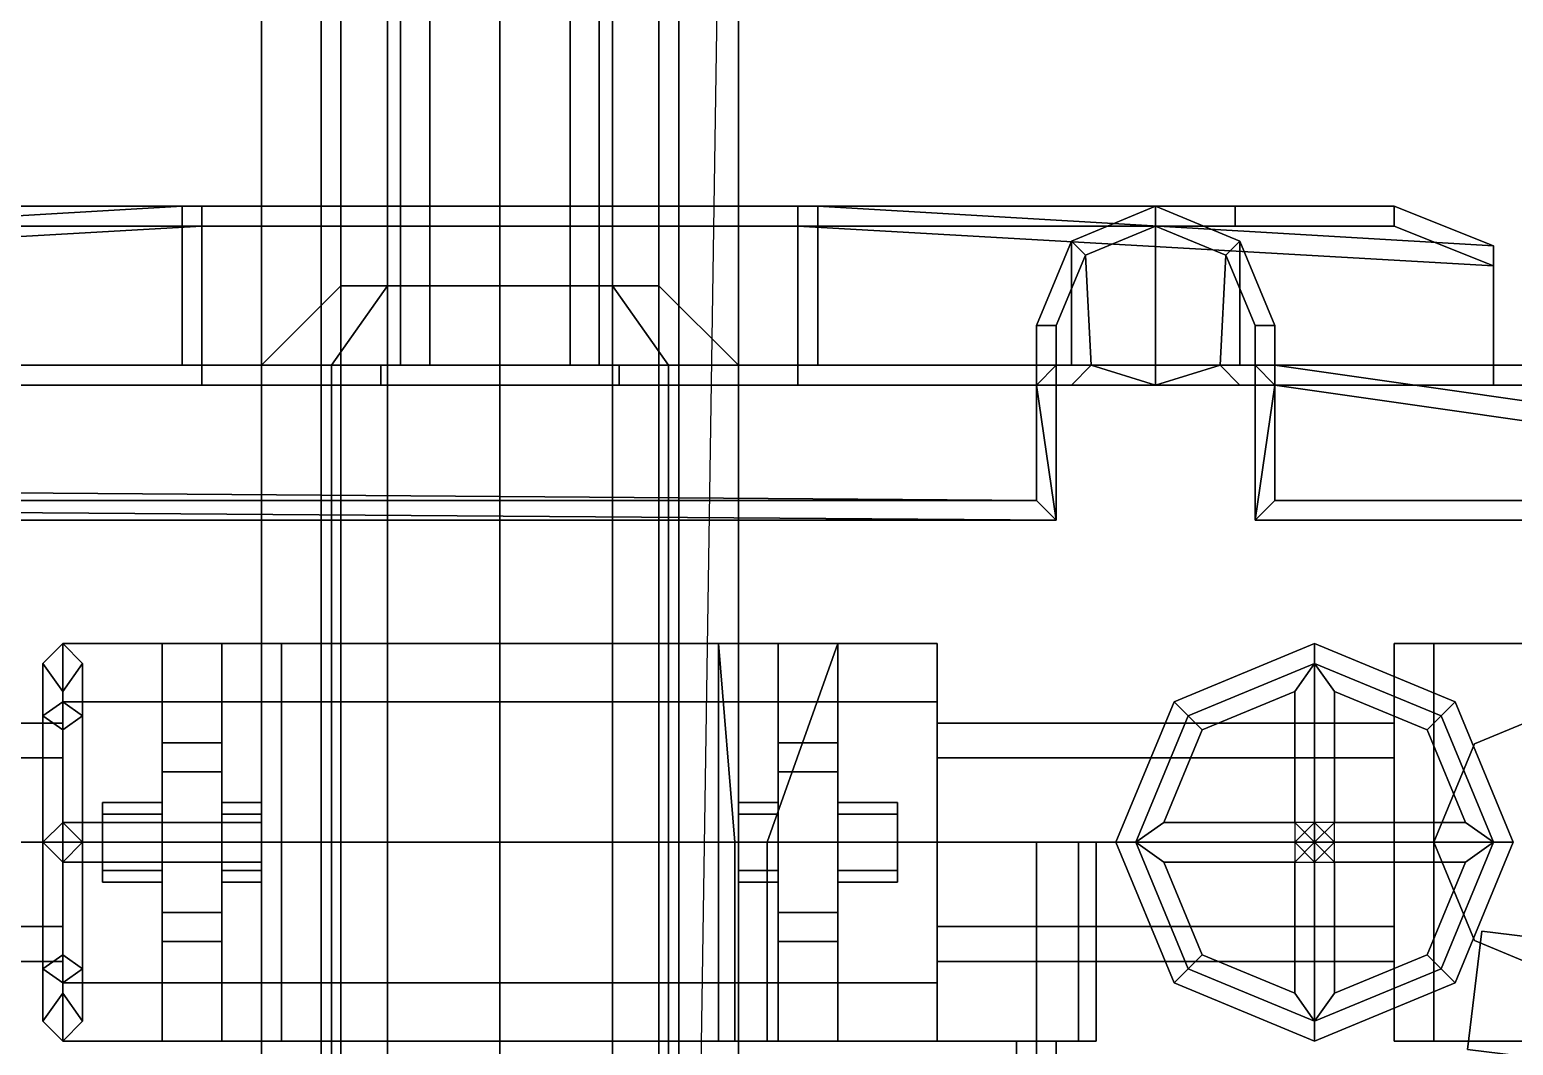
# Model space of a CAD drawing. Header units: millimetres. Extents: x -0.8 to 1, y -3.1 to 12.1.
# Drawn here: x -0.237 to 0.51, y -0.102 to 0.409 of the extents above; entities that cross this region are included whole.
import ezdxf

# ---------------------------------------------------------------- set-up
doc = ezdxf.new("R2010")
doc.units = ezdxf.units.MM
for name, color, linetype in [('gun', 1, 'Continuous'), ('sleeve', 5, 'Continuous'), ('trail1', 6, 'Continuous'), ('turret', 2, 'Continuous')]:
    doc.layers.add(name, color=color, linetype=linetype)

msp = doc.modelspace()

# ---------------------------------------------------------------- linework, layer by layer
for points in [[(-0.5, 0.3, 0.96), (-0.16, 0.32, 0.9), (-0.16, 0.32, 0.9), (-0.45, 0.32, 0.9)], [(-0.5, 0.24, 1.13), (-0.16, 0.24, 1.13), (-0.16, 0.32, 0.9), (-0.5, 0.3, 0.96)], [(-0.37, 0.32, 0.12), (-0.45, 0.32, 0.51), (0.45, 0.32, 0.51), (0.37, 0.32, 0.12)], [(-0.45, 0.32, 0.51), (-0.45, 0.32, 0.9), (0.45, 0.32, 0.9), (0.45, 0.32, 0.51)], [(-0.37, 0.31, 0.12), (-0.37, 0.32, 0.12), (0.37, 0.32, 0.12), (0.37, 0.31, 0.12)], [(-0.16, 0.31, 1.13), (-0.15, 0.31, 1.13), (-0.15, 0.32, 0.9), (-0.16, 0.32, 0.9)], [(-0.16, 0.24, 1.38), (-0.16, 0.31, 1.13), (-0.16, 0.32, 0.9), (-0.16, 0.24, 1.13)], [(-0.15, 0.31, 0.9), (-0.15, 0.32, 0.9), (-0.15, 0.24, 1.13), (-0.15, 0.23, 1.13)], [(0.15, 0.31, 0.9), (0.15, 0.32, 0.9), (-0.15, 0.32, 0.9), (-0.15, 0.31, 0.9)], [(-0.15, 0.24, 1.38), (-0.15, 0.24, 1.13), (-0.15, 0.32, 0.9), (-0.15, 0.31, 1.13)], [(0.15, 0.23, 1.13), (0.15, 0.24, 1.13), (0.15, 0.32, 0.9), (0.15, 0.31, 0.9)], [(0.15, 0.24, 1.38), (0.15, 0.31, 1.13), (0.15, 0.32, 0.9), (0.15, 0.24, 1.13)], [(0.15, 0.31, 1.13), (0.16, 0.31, 1.13), (0.16, 0.32, 0.9), (0.15, 0.32, 0.9)], [(0.5, 0.3, 0.96), (0.16, 0.32, 0.9), (0.16, 0.24, 1.13), (0.5, 0.24, 1.13)], [(0.45, 0.32, 0.9), (0.16, 0.32, 0.9), (0.16, 0.32, 0.9), (0.5, 0.3, 0.96)], [(0.16, 0.24, 1.38), (0.16, 0.24, 1.13), (0.16, 0.32, 0.9), (0.16, 0.31, 1.13)], [(0.33, 0.24, 1.31), (0.28757, 0.24, 1.39567), (0.28757, 0.30243, 1.7), (0.33, 0.32, 1.7)], [(0.33, 0.31, 1.7), (0.33, 0.32, 1.7), (0.28757, 0.30243, 1.7), (0.29464, 0.29536, 1.7)], [(0.37243, 0.24, 1.39567), (0.33, 0.24, 1.31), (0.33, 0.32, 1.7), (0.37243, 0.30243, 1.7)], [(0.36536, 0.29536, 1.7), (0.37243, 0.30243, 1.7), (0.33, 0.32, 1.7), (0.33, 0.31, 1.7)], [(0.37, 0.31, 0.12), (0.37, 0.32, 0.12), (0.45, 0.32, 0.51), (0.45, 0.31, 0.51)], [(0.45, 0.31, 0.51), (0.45, 0.32, 0.51), (0.45, 0.32, 0.9), (0.45, 0.31, 0.9)], [(0.45, 0.31, 0.9), (0.45, 0.32, 0.9), (0.5, 0.3, 0.96), (0.5, 0.29, 0.96)], [(-0.15, 0.31, 0.9), (-0.5, 0.29, 0.96), (-0.45, 0.31, 0.9), (-0.15, 0.31, 0.9)], [(-0.15, 0.23, 1.13), (-0.5, 0.23, 1.13), (-0.5, 0.29, 0.96), (-0.15, 0.31, 0.9)], [(-0.45, 0.31, 0.51), (-0.37, 0.31, 0.12), (0.37, 0.31, 0.12), (0.45, 0.31, 0.51)], [(-0.45, 0.31, 0.9), (-0.45, 0.31, 0.51), (0.45, 0.31, 0.51), (0.45, 0.31, 0.9)], [(-0.16, 0.24, 1.38), (-0.15, 0.24, 1.38), (-0.15, 0.31, 1.13), (-0.16, 0.31, 1.13)], [(0.15, 0.31, 0.9), (0.45, 0.31, 0.9), (0.5, 0.29, 0.96), (0.15, 0.31, 0.9)], [(0.15, 0.31, 0.9), (0.5, 0.29, 0.96), (0.5, 0.23, 1.13), (0.15, 0.23, 1.13)], [(0.15, 0.24, 1.38), (0.16, 0.24, 1.38), (0.16, 0.31, 1.13), (0.15, 0.31, 1.13)], [(0.33, 0.23, 1.31), (0.33, 0.31, 1.7), (0.29464, 0.29536, 1.7), (0.29757, 0.24, 1.39567)], [(0.36243, 0.24, 1.39567), (0.36536, 0.29536, 1.7), (0.33, 0.31, 1.7), (0.33, 0.23, 1.31)], [(0.28757, 0.24, 1.39567), (0.27, 0.24, 1.53), (0.27, 0.26, 1.7), (0.28757, 0.30243, 1.7)], [(0.29464, 0.29536, 1.7), (0.28757, 0.30243, 1.7), (0.27, 0.26, 1.7), (0.28, 0.26, 1.7)], [(0.38, 0.26, 1.7), (0.39, 0.26, 1.7), (0.37243, 0.30243, 1.7), (0.36536, 0.29536, 1.7)], [(0.39, 0.24, 1.53), (0.37243, 0.24, 1.39567), (0.37243, 0.30243, 1.7), (0.39, 0.26, 1.7)], [(0.5, 0.29, 0.96), (0.5, 0.3, 0.96), (0.5, 0.24, 1.13), (0.5, 0.23, 1.13)], [(0.29757, 0.24, 1.39567), (0.29464, 0.29536, 1.7), (0.28, 0.26, 1.7), (0.28, 0.24, 1.53)], [(0.38, 0.24, 1.53), (0.38, 0.26, 1.7), (0.36536, 0.29536, 1.7), (0.36243, 0.24, 1.39567)], [(0.27, 0.24, 1.53), (0.27, 0.172, 1.7), (0.27, 0.172, 1.7), (0.27, 0.26, 1.7)], [(0.28, 0.26, 1.7), (0.27, 0.26, 1.7), (0.27, 0.172, 1.7), (0.28, 0.162, 1.7)], [(0.28, 0.24, 1.53), (0.28, 0.26, 1.7), (0.28, 0.162, 1.7), (0.28, 0.24, 1.53)], [(0.38, 0.162, 1.7), (0.39, 0.172, 1.7), (0.39, 0.26, 1.7), (0.38, 0.26, 1.7)], [(0.38, 0.24, 1.53), (0.38, 0.162, 1.7), (0.38, 0.26, 1.7), (0.38, 0.24, 1.53)], [(0.39, 0.172, 1.7), (0.39, 0.24, 1.53), (0.39, 0.26, 1.7), (0.39, 0.172, 1.7)], [(-0.06, 0.24, 1.51), (-0.81, 0.24, 1.53), (0.27, 0.24, 1.53), (0.06, 0.24, 1.51)], [(-0.81, 0.18, 1.68), (0.27, 0.172, 1.7), (0.27, 0.24, 1.53), (-0.81, 0.24, 1.53)], [(-0.6, 0.24, 1.38), (-0.81, 0.24, 1.53), (-0.06, 0.24, 1.51)], [(-0.5, 0.24, 1.31), (-0.6, 0.24, 1.38), (-0.06, 0.24, 1.51), (-0.15, 0.24, 1.4)], [(-0.5, 0.24, 1.31), (-0.16, 0.24, 1.38), (-0.16, 0.24, 1.13), (-0.5, 0.24, 1.13)], [(-0.15, 0.24, 1.4), (-0.16, 0.24, 1.38), (-0.16, 0.24, 1.38), (-0.5, 0.24, 1.31)], [(-0.15, 0.24, 1.4), (-0.15, 0.24, 1.38), (-0.15, 0.24, 1.38), (-0.16, 0.24, 1.38)], [(-0.15, 0.23, 1.4), (-0.15, 0.24, 1.4), (-0.06, 0.24, 1.51), (-0.06, 0.23, 1.51)], [(-0.15, 0.23, 1.13), (-0.15, 0.24, 1.13), (-0.15, 0.24, 1.4), (-0.15, 0.23, 1.4)], [(-0.06, 0.23, 1.51), (-0.06, 0.24, 1.51), (0.06, 0.24, 1.51), (0.06, 0.23, 1.51)], [(0.06, 0.23, 1.51), (0.06, 0.24, 1.51), (0.15, 0.24, 1.4), (0.15, 0.23, 1.4)], [(0.06, 0.24, 1.51), (0.27, 0.24, 1.53), (0.15, 0.24, 1.4), (0.06, 0.24, 1.51)], [(0.15, 0.23, 1.4), (0.15, 0.24, 1.4), (0.15, 0.24, 1.13), (0.15, 0.23, 1.13)], [(0.15, 0.24, 1.4), (0.27, 0.24, 1.53), (0.28757, 0.24, 1.39567), (0.15, 0.24, 1.4)], [(0.28757, 0.24, 1.39567), (0.16, 0.24, 1.38), (0.15, 0.24, 1.38), (0.15, 0.24, 1.4)], [(0.5, 0.24, 1.13), (0.16, 0.24, 1.13), (0.33, 0.24, 1.31), (0.5, 0.24, 1.31)], [(0.33, 0.24, 1.31), (0.16, 0.24, 1.13), (0.16, 0.24, 1.38), (0.28757, 0.24, 1.39567)], [(0.27, 0.23, 1.53), (0.28, 0.24, 1.53), (0.28, 0.162, 1.7), (0.27, 0.23, 1.53)], [(0.29757, 0.24, 1.39567), (0.28, 0.24, 1.53), (0.27, 0.23, 1.53), (0.28757, 0.23, 1.39567)], [(0.33, 0.23, 1.31), (0.29757, 0.24, 1.39567), (0.28757, 0.23, 1.39567), (0.33, 0.23, 1.31)], [(0.5, 0.24, 1.31), (0.33, 0.24, 1.31), (0.37243, 0.24, 1.39567), (0.6, 0.24, 1.38)], [(0.33, 0.23, 1.31), (0.33, 0.23, 1.31), (0.37243, 0.23, 1.39567), (0.36243, 0.24, 1.39567)], [(0.36243, 0.24, 1.39567), (0.37243, 0.23, 1.39567), (0.39, 0.23, 1.53), (0.38, 0.24, 1.53)], [(0.81, 0.24, 1.4), (0.37243, 0.24, 1.39567), (0.39, 0.24, 1.53), (0.81, 0.24, 1.53)], [(0.6, 0.24, 1.38), (0.37243, 0.24, 1.39567), (0.81, 0.24, 1.4), (0.79, 0.24, 1.38)], [(0.38, 0.24, 1.53), (0.39, 0.23, 1.53), (0.38, 0.162, 1.7), (0.38, 0.24, 1.53)], [(0.79, 0.172, 1.7), (0.81, 0.18, 1.68), (0.39, 0.24, 1.53), (0.39, 0.172, 1.7)], [(0.81, 0.24, 1.53), (0.39, 0.24, 1.53), (0.39, 0.24, 1.53), (0.81, 0.18, 1.68)], [(0.5, 0.23, 1.13), (0.5, 0.24, 1.13), (0.5, 0.24, 1.31), (0.5, 0.23, 1.31)], [(0.5, 0.23, 1.31), (0.5, 0.24, 1.31), (0.6, 0.24, 1.38), (0.6, 0.23, 1.38)], [(-0.81, 0.23, 1.53), (-0.06, 0.23, 1.51), (0.06, 0.23, 1.51), (0.27, 0.23, 1.53)], [(0.28, 0.162, 1.7), (-0.81, 0.17, 1.68), (-0.81, 0.23, 1.53), (0.27, 0.23, 1.53)], [(-0.81, 0.23, 1.53), (-0.6, 0.23, 1.38), (-0.06, 0.23, 1.51)], [(-0.6, 0.23, 1.38), (-0.5, 0.23, 1.31), (-0.15, 0.23, 1.4), (-0.06, 0.23, 1.51)], [(-0.15, 0.23, 1.4), (-0.5, 0.23, 1.31), (-0.5, 0.23, 1.13), (-0.15, 0.23, 1.13)], [(0.27, 0.23, 1.53), (0.06, 0.23, 1.51), (0.15, 0.23, 1.4)], [(0.15, 0.23, 1.13), (0.5, 0.23, 1.13), (0.5, 0.23, 1.31), (0.33, 0.23, 1.31)], [(0.27, 0.23, 1.53), (0.15, 0.23, 1.4), (0.28757, 0.23, 1.39567)], [(0.15, 0.23, 1.13), (0.33, 0.23, 1.31), (0.28757, 0.23, 1.39567), (0.15, 0.23, 1.4)], [(0.33, 0.23, 1.31), (0.5, 0.23, 1.31), (0.6, 0.23, 1.38), (0.37243, 0.23, 1.39567)], [(0.37243, 0.23, 1.39567), (0.6, 0.23, 1.38), (0.79, 0.23, 1.38), (0.81, 0.23, 1.4)], [(0.37243, 0.23, 1.39567), (0.81, 0.23, 1.4), (0.81, 0.23, 1.53), (0.39, 0.23, 1.53)], [(0.39, 0.23, 1.53), (0.81, 0.17, 1.68), (0.79, 0.162, 1.7), (0.38, 0.162, 1.7)], [(0.39, 0.23, 1.53), (0.81, 0.23, 1.53), (0.81, 0.17, 1.68), (0.39, 0.23, 1.53)], [(-0.79, 0.172, 1.7), (0.27, 0.172, 1.7), (0.27, 0.172, 1.7), (-0.81, 0.18, 1.68)], [(0.28, 0.162, 1.7), (0.27, 0.172, 1.7), (-0.79, 0.172, 1.7), (-0.79, 0.162, 1.7)], [(0.79, 0.162, 1.7), (0.79, 0.172, 1.7), (0.39, 0.172, 1.7), (0.38, 0.162, 1.7)], [(0.28, 0.162, 1.7), (-0.79, 0.162, 1.7), (-0.81, 0.17, 1.68), (0.28, 0.162, 1.7)], [(0.22, 0.07071, 0.74071), (0.22, 0.1, 0.67), (-0.22, 0.1, 0.67), (-0.22, 0.07071, 0.74071)], [(0.22, 0.1, 0.67), (0.22, 0.07071, 0.59929), (-0.22, 0.07071, 0.59929), (-0.22, 0.1, 0.67)], [(-0.22, 0.07071, 0.74071), (-0.22, 0.1, 0.67), (-0.22, 0.06, 0.67), (-0.22, 0.04243, 0.71243)], [(-0.22, 0.1, 0.67), (-0.22, 0.07071, 0.59929), (-0.22, 0.04243, 0.62757), (-0.22, 0.06, 0.67)], [(0.22, 0.1, 0.67), (0.22, 0.07071, 0.74071), (0.22, 0.04243, 0.71243), (0.22, 0.06, 0.67)], [(0.22, 0.07071, 0.59929), (0.22, 0.1, 0.67), (0.22, 0.06, 0.67), (0.22, 0.04243, 0.62757)], [(0.33929, 0.07071, 0.83), (0.34636, 0.06364, 0.84), (0.41, 0.09, 0.84), (0.41, 0.1, 0.83)], [(0.34636, 0.06364, 0.82), (0.33929, 0.07071, 0.83), (0.41, 0.1, 0.83), (0.41, 0.09, 0.82)], [(0.41, 0.1, 0.83), (0.41, 0.09, 0.84), (0.47364, 0.06364, 0.84), (0.48071, 0.07071, 0.83)], [(0.41, 0.09, 0.82), (0.41, 0.1, 0.83), (0.48071, 0.07071, 0.83), (0.47364, 0.06364, 0.82)], [(0.47, 0.1, 0.72), (0.47, 0.1, 0.58), (0.45, 0.1, 0.55), (0.45, 0.1, 0.75)], [(0.45, 0.1, 0.55), (0.45, -0.1, 0.55), (0.45, -0.1, 0.75), (0.45, 0.1, 0.75)], [(0.47, 0.1, 0.58), (0.54, 0.1, 0.58), (0.54, 0.1, 0.55), (0.45, 0.1, 0.55)], [(0.54, 0.1, 0.55), (0.54, -0.1, 0.55), (0.45, -0.1, 0.55), (0.45, 0.1, 0.55)], [(0.45, -0.1, 0.75), (0.54, -0.1, 0.75), (0.54, 0.1, 0.75), (0.45, 0.1, 0.75)], [(0.45, 0.1, 0.75), (0.54, 0.1, 0.75), (0.54, 0.1, 0.72), (0.47, 0.1, 0.72)], [(0.47, -0.1, 0.72), (0.47, -0.1, 0.58), (0.47, 0.1, 0.58), (0.47, 0.1, 0.72)], [(0.47, -0.1, 0.58), (0.54, -0.1, 0.58), (0.54, 0.1, 0.58), (0.47, 0.1, 0.58)], [(0.54, 0.1, 0.72), (0.54, -0.1, 0.72), (0.47, -0.1, 0.72), (0.47, 0.1, 0.72)], [(0.34636, 0.06364, 0.84), (0.35343, 0.05657, 0.83), (0.4, 0.07586, 0.83), (0.41, 0.09, 0.84)], [(0.35343, 0.05657, 0.83), (0.34636, 0.06364, 0.82), (0.41, 0.09, 0.82), (0.4, 0.07586, 0.83)], [(0.41, 0.09, 0.84), (0.4, 0.07586, 0.83), (0.4, 0.01, 0.83), (0.41, 0, 0.84)], [(0.4, 0.07586, 0.83), (0.41, 0.09, 0.82), (0.41, 0.01, 0.82), (0.4, 0.01, 0.83)], [(0.41, 0.09, 0.84), (0.42, 0.07586, 0.83), (0.46657, 0.05657, 0.83), (0.47364, 0.06364, 0.84)], [(0.42, 0.07586, 0.83), (0.41, 0.09, 0.82), (0.47364, 0.06364, 0.82), (0.46657, 0.05657, 0.83)], [(0.42, 0.07586, 0.83), (0.41, 0.09, 0.84), (0.41, 0, 0.84), (0.42, 0.01, 0.83)], [(0.41, 0.09, 0.82), (0.42, 0.07586, 0.83), (0.42, 0.01, 0.83), (0.41, 0.01, 0.82)], [(0.22, 0, 0.77), (0.22, 0.07071, 0.74071), (-0.22, 0.07071, 0.74071), (-0.22, 0, 0.77)], [(0.22, 0.07071, 0.59929), (0.22, 0, 0.57), (-0.22, 0, 0.57), (-0.22, 0.07071, 0.59929)], [(-0.22, 0, 0.77), (-0.22, 0.07071, 0.74071), (-0.22, 0.04243, 0.71243), (-0.22, 0, 0.73)], [(-0.22, 0.07071, 0.59929), (-0.22, 0, 0.57), (-0.22, 0, 0.61), (-0.22, 0.04243, 0.62757)], [(0.22, 0.07071, 0.74071), (0.22, 0, 0.77), (0.22, 0, 0.73), (0.22, 0.04243, 0.71243)], [(0.22, 0, 0.57), (0.22, 0.07071, 0.59929), (0.22, 0.04243, 0.62757), (0.22, 0, 0.61)], [(0.32, 0, 0.82), (0.31, 0, 0.83), (0.33929, 0.07071, 0.83), (0.34636, 0.06364, 0.82)], [(0.31, 0, 0.83), (0.32, 0, 0.84), (0.34636, 0.06364, 0.84), (0.33929, 0.07071, 0.83)], [(0.47364, 0.06364, 0.82), (0.48071, 0.07071, 0.83), (0.51, 0, 0.83), (0.5, 0, 0.82)], [(0.48071, 0.07071, 0.83), (0.47364, 0.06364, 0.84), (0.5, 0, 0.84), (0.51, 0, 0.83)], [(-0.22, 0.04243, 0.71243), (-0.22, 0.06, 0.67), (-0.45, 0.06, 0.67), (-0.45, 0.04243, 0.71243)], [(-0.22, 0.06, 0.67), (-0.22, 0.04243, 0.62757), (-0.45, 0.04243, 0.62757), (-0.45, 0.06, 0.67)], [(0.22, 0.06, 0.67), (0.22, 0.04243, 0.71243), (0.45, 0.04243, 0.71243), (0.45, 0.06, 0.67)], [(0.22, 0.04243, 0.62757), (0.22, 0.06, 0.67), (0.45, 0.06, 0.67), (0.45, 0.04243, 0.62757)], [(0.33414, 0.01, 0.83), (0.32, 0, 0.82), (0.34636, 0.06364, 0.82), (0.35343, 0.05657, 0.83)], [(0.32, 0, 0.84), (0.33414, 0.01, 0.83), (0.35343, 0.05657, 0.83), (0.34636, 0.06364, 0.84)], [(0.46657, 0.05657, 0.83), (0.47364, 0.06364, 0.82), (0.5, 0, 0.82), (0.48586, 0.01, 0.83)], [(0.47364, 0.06364, 0.84), (0.46657, 0.05657, 0.83), (0.48586, 0.01, 0.83), (0.5, 0, 0.84)], [(-0.22, 0, 0.73), (-0.22, 0.04243, 0.71243), (-0.45, 0.04243, 0.71243), (-0.45, 0, 0.73)], [(-0.22, 0.04243, 0.62757), (-0.22, 0, 0.61), (-0.45, 0, 0.61), (-0.45, 0.04243, 0.62757)], [(0.22, 0.04243, 0.71243), (0.22, 0, 0.73), (0.45, 0, 0.73), (0.45, 0.04243, 0.71243)], [(0.22, 0, 0.61), (0.22, 0.04243, 0.62757), (0.45, 0.04243, 0.62757), (0.45, 0, 0.61)], [(0.32, 0, 0.82), (0.33414, 0.01, 0.83), (0.4, 0.01, 0.83), (0.4, 0, 0.82)], [(0.33414, 0.01, 0.83), (0.32, 0, 0.84), (0.41, 0, 0.84), (0.4, 0.01, 0.83)], [(0.41, 0.01, 0.72), (0.4, 0, 0.73), (0.4, 0, 0.83), (0.41, 0.01, 0.83)], [(0.42, 0, 0.73), (0.41, 0.01, 0.72), (0.41, 0.01, 0.83), (0.42, 0, 0.83)], [(0.5, 0, 0.84), (0.48586, 0.01, 0.83), (0.42, 0.01, 0.83), (0.41, 0, 0.84)], [(0.48586, 0.01, 0.83), (0.5, 0, 0.82), (0.42, 0, 0.82), (0.42, 0.01, 0.83)], [(-0.22, -0.04243, 0.71243), (-0.22, 0, 0.73), (-0.45, 0, 0.73), (-0.45, -0.04243, 0.71243)], [(-0.22, 0, 0.61), (-0.22, -0.04243, 0.62757), (-0.45, -0.04243, 0.62757), (-0.45, 0, 0.61)], [(0.22, -0.07071, 0.74071), (0.22, 0, 0.77), (-0.22, 0, 0.77), (-0.22, -0.07071, 0.74071)], [(0.22, 0, 0.57), (0.22, -0.07071, 0.59929), (-0.22, -0.07071, 0.59929), (-0.22, 0, 0.57)], [(-0.22, 0, 0.57), (-0.22, -0.07071, 0.59929), (-0.22, -0.04243, 0.62757), (-0.22, 0, 0.61)], [(-0.22, -0.07071, 0.74071), (-0.22, 0, 0.77), (-0.22, 0, 0.73), (-0.22, -0.04243, 0.71243)], [(0.22, 0, 0.77), (0.22, -0.07071, 0.74071), (0.22, -0.04243, 0.71243), (0.22, 0, 0.73)], [(0.22, 0, 0.73), (0.22, -0.04243, 0.71243), (0.45, -0.04243, 0.71243), (0.45, 0, 0.73)], [(0.22, -0.07071, 0.59929), (0.22, 0, 0.57), (0.22, 0, 0.61), (0.22, -0.04243, 0.62757)], [(0.22, -0.04243, 0.62757), (0.22, 0, 0.61), (0.45, 0, 0.61), (0.45, -0.04243, 0.62757)], [(0.34636, -0.06364, 0.82), (0.33929, -0.07071, 0.83), (0.31, 0, 0.83), (0.32, 0, 0.82)], [(0.33929, -0.07071, 0.83), (0.34636, -0.06364, 0.84), (0.32, 0, 0.84), (0.31, 0, 0.83)], [(0.35343, -0.05657, 0.83), (0.34636, -0.06364, 0.82), (0.32, 0, 0.82), (0.33414, -0.01, 0.83)], [(0.34636, -0.06364, 0.84), (0.35343, -0.05657, 0.83), (0.33414, -0.01, 0.83), (0.32, 0, 0.84)], [(0.33414, -0.01, 0.83), (0.32, 0, 0.82), (0.4, 0, 0.82), (0.4, -0.01, 0.83)], [(0.32, 0, 0.84), (0.33414, -0.01, 0.83), (0.4, -0.01, 0.83), (0.41, 0, 0.84)], [(0.4, 0, 0.73), (0.41, -0.01, 0.72), (0.41, -0.01, 0.83), (0.4, 0, 0.83)], [(0.4, -0.07586, 0.83), (0.41, -0.09, 0.84), (0.41, 0, 0.84), (0.4, -0.01, 0.83)], [(0.41, -0.01, 0.72), (0.42, 0, 0.73), (0.42, 0, 0.83), (0.41, -0.01, 0.83)], [(0.41, -0.09, 0.84), (0.42, -0.07586, 0.83), (0.42, -0.01, 0.83), (0.41, 0, 0.84)], [(0.48586, -0.01, 0.83), (0.5, 0, 0.84), (0.41, 0, 0.84), (0.42, -0.01, 0.83)], [(0.5, 0, 0.82), (0.48586, -0.01, 0.83), (0.42, -0.01, 0.83), (0.42, 0, 0.82)], [(0.48586, -0.01, 0.83), (0.5, 0, 0.82), (0.47364, -0.06364, 0.82), (0.46657, -0.05657, 0.83)], [(0.5, 0, 0.84), (0.48586, -0.01, 0.83), (0.46657, -0.05657, 0.83), (0.47364, -0.06364, 0.84)], [(0.5, 0, 0.82), (0.51, 0, 0.83), (0.48071, -0.07071, 0.83), (0.47364, -0.06364, 0.82)], [(0.51, 0, 0.83), (0.5, 0, 0.84), (0.47364, -0.06364, 0.84), (0.48071, -0.07071, 0.83)], [(0.41, -0.09, 0.82), (0.4, -0.07586, 0.83), (0.4, -0.01, 0.83), (0.41, -0.01, 0.82)], [(0.42, -0.07586, 0.83), (0.41, -0.09, 0.82), (0.41, -0.01, 0.82), (0.42, -0.01, 0.83)], [(-0.22, -0.06, 0.67), (-0.22, -0.04243, 0.71243), (-0.45, -0.04243, 0.71243), (-0.45, -0.06, 0.67)], [(-0.22, -0.04243, 0.62757), (-0.22, -0.06, 0.67), (-0.45, -0.06, 0.67), (-0.45, -0.04243, 0.62757)], [(-0.22, -0.07071, 0.59929), (-0.22, -0.1, 0.67), (-0.22, -0.06, 0.67), (-0.22, -0.04243, 0.62757)], [(-0.22, -0.1, 0.67), (-0.22, -0.07071, 0.74071), (-0.22, -0.04243, 0.71243), (-0.22, -0.06, 0.67)], [(0.22, -0.07071, 0.74071), (0.22, -0.1, 0.67), (0.22, -0.06, 0.67), (0.22, -0.04243, 0.71243)], [(0.22, -0.1, 0.67), (0.22, -0.07071, 0.59929), (0.22, -0.04243, 0.62757), (0.22, -0.06, 0.67)], [(0.22, -0.04243, 0.71243), (0.22, -0.06, 0.67), (0.45, -0.06, 0.67), (0.45, -0.04243, 0.71243)], [(0.22, -0.06, 0.67), (0.22, -0.04243, 0.62757), (0.45, -0.04243, 0.62757), (0.45, -0.06, 0.67)], [(0.4, -0.07586, 0.83), (0.41, -0.09, 0.82), (0.34636, -0.06364, 0.82), (0.35343, -0.05657, 0.83)], [(0.41, -0.09, 0.84), (0.4, -0.07586, 0.83), (0.35343, -0.05657, 0.83), (0.34636, -0.06364, 0.84)], [(0.46657, -0.05657, 0.83), (0.47364, -0.06364, 0.82), (0.41, -0.09, 0.82), (0.42, -0.07586, 0.83)], [(0.47364, -0.06364, 0.84), (0.46657, -0.05657, 0.83), (0.42, -0.07586, 0.83), (0.41, -0.09, 0.84)], [(0.41, -0.09, 0.82), (0.41, -0.1, 0.83), (0.33929, -0.07071, 0.83), (0.34636, -0.06364, 0.82)], [(0.41, -0.1, 0.83), (0.41, -0.09, 0.84), (0.34636, -0.06364, 0.84), (0.33929, -0.07071, 0.83)], [(0.47364, -0.06364, 0.82), (0.48071, -0.07071, 0.83), (0.41, -0.1, 0.83), (0.41, -0.09, 0.82)], [(0.48071, -0.07071, 0.83), (0.47364, -0.06364, 0.84), (0.41, -0.09, 0.84), (0.41, -0.1, 0.83)], [(0.22, -0.1, 0.67), (0.22, -0.07071, 0.74071), (-0.22, -0.07071, 0.74071), (-0.22, -0.1, 0.67)], [(0.22, -0.07071, 0.59929), (0.22, -0.1, 0.67), (-0.22, -0.1, 0.67), (-0.22, -0.07071, 0.59929)], [(0.45, -0.1, 0.75), (0.45, -0.1, 0.55), (0.47, -0.1, 0.58), (0.47, -0.1, 0.72)], [(0.45, -0.1, 0.55), (0.54, -0.1, 0.55), (0.54, -0.1, 0.58), (0.47, -0.1, 0.58)], [(0.47, -0.1, 0.72), (0.54, -0.1, 0.72), (0.54, -0.1, 0.75), (0.45, -0.1, 0.75)]]:
    msp.add_3dface(points)
at = {"layer": 'gun'}
for points in [[(-0.05657, 1.24, 1.37657), (-0.08, 1.24, 1.32), (-0.08, 0.28, 1.32), (-0.05657, 0.28, 1.37657)], [(-0.08, 1.24, 1.32), (-0.05657, 1.24, 1.26343), (-0.05657, 0.28, 1.26343), (-0.08, 0.28, 1.32)], [(0, 1.24, 1.4), (-0.05657, 1.24, 1.37657), (-0.05657, 0.28, 1.37657), (0, 0.28, 1.4)], [(-0.05657, 1.24, 1.26343), (0, 1.24, 1.24), (0, 0.28, 1.24), (-0.05657, 0.28, 1.26343)], [(-0.05, 1.24, 1.32), (-0.03536, 1.24, 1.35536), (-0.03536, 0.24, 1.35536), (-0.05, 0.24, 1.32)], [(-0.03536, 1.24, 1.28464), (-0.05, 1.24, 1.32), (-0.05, 0.24, 1.32), (-0.03536, 0.24, 1.28464)], [(-0.03536, 1.24, 1.35536), (0, 1.24, 1.37), (0, 0.24, 1.37), (-0.03536, 0.24, 1.35536)], [(0, 1.24, 1.27), (-0.03536, 1.24, 1.28464), (-0.03536, 0.24, 1.28464), (0, 0.24, 1.27)], [(0, 1.24, 1.37), (0.03536, 1.24, 1.35536), (0.03536, 0.24, 1.35536), (0, 0.24, 1.37)], [(0.03536, 1.24, 1.28464), (0, 1.24, 1.27), (0, 0.24, 1.27), (0.03536, 0.24, 1.28464)], [(0.05657, 1.24, 1.37657), (0, 1.24, 1.4), (0, 0.28, 1.4), (0.05657, 0.28, 1.37657)], [(0, 1.24, 1.24), (0.05657, 1.24, 1.26343), (0.05657, 0.28, 1.26343), (0, 0.28, 1.24)], [(0.03536, 1.24, 1.35536), (0.05, 1.24, 1.32), (0.05, 0.24, 1.32), (0.03536, 0.24, 1.35536)], [(0.05, 1.24, 1.32), (0.03536, 1.24, 1.28464), (0.03536, 0.24, 1.28464), (0.05, 0.24, 1.32)], [(0.08, 1.24, 1.32), (0.05657, 1.24, 1.37657), (0.05657, 0.28, 1.37657), (0.08, 0.28, 1.32)], [(0.05657, 1.24, 1.26343), (0.08, 1.24, 1.32), (0.08, 0.28, 1.32), (0.05657, 0.28, 1.26343)], [(-0.05657, 0.28, 1.37657), (-0.08, 0.28, 1.32), (-0.12, 0.24, 1.32), (-0.08485, 0.24, 1.40485)], [(-0.08, 0.28, 1.32), (-0.05657, 0.28, 1.26343), (-0.08485, 0.24, 1.23515), (-0.12, 0.24, 1.32)], [(0, 0.28, 1.4), (-0.05657, 0.28, 1.37657), (-0.08485, 0.24, 1.40485), (0, 0.24, 1.44)], [(-0.05657, 0.28, 1.26343), (0, 0.28, 1.24), (0, 0.24, 1.2), (-0.08485, 0.24, 1.23515)], [(0.05657, 0.28, 1.37657), (0, 0.28, 1.4), (0, 0.24, 1.44), (0.08485, 0.24, 1.40485)], [(0, 0.28, 1.24), (0.05657, 0.28, 1.26343), (0.08485, 0.24, 1.23515), (0, 0.24, 1.2)], [(0.08, 0.28, 1.32), (0.05657, 0.28, 1.37657), (0.08485, 0.24, 1.40485), (0.12, 0.24, 1.32)], [(0.05657, 0.28, 1.26343), (0.08, 0.28, 1.32), (0.12, 0.24, 1.32), (0.08485, 0.24, 1.23515)], [(-0.08485, 0.24, 1.40485), (-0.12, 0.24, 1.32), (-0.12, -0.19, 1.32), (-0.08485, -0.19, 1.40485)], [(-0.12, 0.24, 1.32), (-0.08485, 0.24, 1.23515), (-0.08485, -0.19, 1.23515), (-0.12, -0.19, 1.32)], [(0, 0.24, 1.44), (-0.08485, 0.24, 1.40485), (-0.08485, -0.19, 1.40485), (0, -0.19, 1.44)], [(-0.08485, 0.24, 1.23515), (0, 0.24, 1.2), (0, -0.19, 1.2), (-0.08485, -0.19, 1.23515)], [(0.08485, 0.24, 1.40485), (0, 0.24, 1.44), (0, -0.19, 1.44), (0.08485, -0.19, 1.40485)], [(0, 0.24, 1.2), (0.08485, 0.24, 1.23515), (0.08485, -0.19, 1.23515), (0, -0.19, 1.2)], [(0.12, 0.24, 1.32), (0.08485, 0.24, 1.40485), (0.08485, -0.19, 1.40485), (0.12, -0.19, 1.32)], [(0.08485, 0.24, 1.23515), (0.12, 0.24, 1.32), (0.12, -0.19, 1.32), (0.08485, -0.19, 1.23515)]]:
    msp.add_3dface(points, dxfattribs=at)
at = {"layer": 'sleeve'}
for points in [[(-0.12, -0.19, 1.12), (-0.12, 1.14, 1.12), (-0.08, 1.14, 1.12), (-0.08, -0.18, 1.12)], [(-0.12, 1.14, 1.25), (-0.12, 1.14, 1.12), (-0.12, -0.19, 1.12), (-0.12, -0.19, 1.25)], [(-0.09, -0.19, 1.23), (-0.09, 1.14, 1.23), (-0.12, 1.14, 1.25), (-0.12, -0.19, 1.25)], [(0, -0.19, 1.2), (0, 1.14, 1.2), (-0.09, 1.14, 1.23), (-0.09, -0.19, 1.23)], [(0, 1.14, 1.2), (0, -0.19, 1.2), (0.09, -0.19, 1.23), (0.09, 1.14, 1.23)], [(0.12, 1.14, 1.12), (0.1, -0.19, 1.12), (0.08, -0.18, 1.12), (0.08, 1.14, 1.12)], [(0.09, 1.14, 1.23), (0.09, -0.19, 1.23), (0.12, -0.19, 1.25), (0.12, 1.14, 1.25)], [(0.12, -0.19, 1.25), (0.12, -0.19, 1.12), (0.12, 1.14, 1.12), (0.12, 1.14, 1.25)], [(-0.08, 1.11, 1.12), (-0.05657, 1.11, 1.06343), (-0.05657, -0.18, 1.06343), (-0.08, -0.18, 1.12)], [(-0.05657, 1.11, 1.06343), (0, 1.11, 1.04), (0, -0.18, 1.04), (-0.05657, -0.18, 1.06343)], [(0, 1.11, 1.04), (0.05657, 1.11, 1.06343), (0.05657, -0.18, 1.06343), (0, -0.18, 1.04)], [(0.05657, 1.11, 1.06343), (0.08, 1.11, 1.12), (0.08, -0.18, 1.12), (0.05657, -0.18, 1.06343)], [(-0.17, 0.01414, 1.21414), (-0.17, 0.02, 1.2), (-0.2, 0.02, 1.2), (-0.2, 0.01414, 1.21414)], [(-0.17, 0.02, 1.2), (-0.17, 0.01414, 1.18586), (-0.2, 0.01414, 1.18586), (-0.2, 0.02, 1.2)], [(-0.2, 0.01414, 1.18586), (-0.2, -0.02, 1.2), (-0.2, -0.01414, 1.21414), (-0.2, 0.02, 1.2)], [(-0.2, 0.02, 1.2), (-0.2, -0.01414, 1.21414), (-0.2, 0, 1.22), (-0.2, 0.01414, 1.21414)], [(-0.12, 0.01414, 1.21414), (-0.12, 0.02, 1.2), (-0.14, 0.02, 1.2), (-0.14, 0.01414, 1.21414)], [(-0.12, 0.02, 1.2), (-0.12, 0.01414, 1.18586), (-0.14, 0.01414, 1.18586), (-0.14, 0.02, 1.2)], [(0.12, 0.02, 1.2), (0.12, 0.01414, 1.21414), (0.14, 0.01414, 1.21414), (0.14, 0.02, 1.2)], [(0.12, 0.01414, 1.18586), (0.12, 0.02, 1.2), (0.14, 0.02, 1.2), (0.14, 0.01414, 1.18586)], [(0.17, 0.01414, 1.18586), (0.17, 0.02, 1.2), (0.2, 0.02, 1.2), (0.2, 0.01414, 1.18586)], [(0.17, 0.02, 1.2), (0.17, 0.01414, 1.21414), (0.2, 0.01414, 1.21414), (0.2, 0.02, 1.2)], [(0.2, 0.02, 1.2), (0.2, -0.01414, 1.18586), (0.2, 0, 1.18), (0.2, 0.01414, 1.18586)], [(0.2, 0.01414, 1.21414), (0.2, -0.02, 1.2), (0.2, -0.01414, 1.18586), (0.2, 0.02, 1.2)], [(-0.17, 0, 1.22), (-0.17, 0.01414, 1.21414), (-0.2, 0.01414, 1.21414), (-0.2, 0, 1.22)], [(-0.17, 0.01414, 1.18586), (-0.17, 0, 1.18), (-0.2, 0, 1.18), (-0.2, 0.01414, 1.18586)], [(-0.2, 0, 1.18), (-0.2, -0.01414, 1.18586), (-0.2, -0.02, 1.2), (-0.2, 0.01414, 1.18586)], [(-0.12, 0, 1.22), (-0.12, 0.01414, 1.21414), (-0.14, 0.01414, 1.21414), (-0.14, 0, 1.22)], [(-0.12, 0.01414, 1.18586), (-0.12, 0, 1.18), (-0.14, 0, 1.18), (-0.14, 0.01414, 1.18586)], [(0.12, 0.01414, 1.21414), (0.12, 0, 1.22), (0.14, 0, 1.22), (0.14, 0.01414, 1.21414)], [(0.12, 0, 1.18), (0.12, 0.01414, 1.18586), (0.14, 0.01414, 1.18586), (0.14, 0, 1.18)], [(0.17, 0, 1.18), (0.17, 0.01414, 1.18586), (0.2, 0.01414, 1.18586), (0.2, 0, 1.18)], [(0.17, 0.01414, 1.21414), (0.17, 0, 1.22), (0.2, 0, 1.22), (0.2, 0.01414, 1.21414)], [(0.2, 0, 1.22), (0.2, -0.01414, 1.21414), (0.2, -0.02, 1.2), (0.2, 0.01414, 1.21414)], [(-0.17, -0.01414, 1.21414), (-0.17, 0, 1.22), (-0.2, 0, 1.22), (-0.2, -0.01414, 1.21414)], [(-0.17, 0, 1.18), (-0.17, -0.01414, 1.18586), (-0.2, -0.01414, 1.18586), (-0.2, 0, 1.18)], [(-0.12, -0.01414, 1.21414), (-0.12, 0, 1.22), (-0.14, 0, 1.22), (-0.14, -0.01414, 1.21414)], [(-0.12, 0, 1.18), (-0.12, -0.01414, 1.18586), (-0.14, -0.01414, 1.18586), (-0.14, 0, 1.18)], [(0.12, 0, 1.22), (0.12, -0.01414, 1.21414), (0.14, -0.01414, 1.21414), (0.14, 0, 1.22)], [(0.12, -0.01414, 1.18586), (0.12, 0, 1.18), (0.14, 0, 1.18), (0.14, -0.01414, 1.18586)], [(0.17, -0.01414, 1.18586), (0.17, 0, 1.18), (0.2, 0, 1.18), (0.2, -0.01414, 1.18586)], [(0.17, 0, 1.22), (0.17, -0.01414, 1.21414), (0.2, -0.01414, 1.21414), (0.2, 0, 1.22)], [(-0.17, -0.02, 1.2), (-0.17, -0.01414, 1.21414), (-0.2, -0.01414, 1.21414), (-0.2, -0.02, 1.2)], [(-0.17, -0.01414, 1.18586), (-0.17, -0.02, 1.2), (-0.2, -0.02, 1.2), (-0.2, -0.01414, 1.18586)], [(-0.12, -0.02, 1.2), (-0.12, -0.01414, 1.21414), (-0.14, -0.01414, 1.21414), (-0.14, -0.02, 1.2)], [(-0.12, -0.01414, 1.18586), (-0.12, -0.02, 1.2), (-0.14, -0.02, 1.2), (-0.14, -0.01414, 1.18586)], [(0.12, -0.01414, 1.21414), (0.12, -0.02, 1.2), (0.14, -0.02, 1.2), (0.14, -0.01414, 1.21414)], [(0.12, -0.02, 1.2), (0.12, -0.01414, 1.18586), (0.14, -0.01414, 1.18586), (0.14, -0.02, 1.2)], [(0.17, -0.02, 1.2), (0.17, -0.01414, 1.18586), (0.2, -0.01414, 1.18586), (0.2, -0.02, 1.2)], [(0.17, -0.01414, 1.21414), (0.17, -0.02, 1.2), (0.2, -0.02, 1.2), (0.2, -0.01414, 1.21414)]]:
    msp.add_3dface(points, dxfattribs=at)
at = {"layer": 'trail1'}
for points in [[(0.54, 0.07, 0.58), (0.4905, 0.0495, 0.58), (0.4905, 0.0495, 0.72), (0.54, 0.07, 0.72)], [(0.4905, 0.0495, 0.58), (0.47, 0, 0.58), (0.47, 0, 0.72), (0.4905, 0.0495, 0.72)], [(0.47, 0, 0.58), (0.4905, -0.0495, 0.58), (0.4905, -0.0495, 0.72), (0.47, 0, 0.72)], [(0.4942, -0.04475, 0.58), (0.48689, -0.10431, 0.58), (0.48689, -0.10431, 0.72), (0.4942, -0.04475, 0.72)], [(0.4942, -0.04475, 0.72), (0.48689, -0.10431, 0.72), (0.5663, -0.11405, 0.72), (0.57361, -0.0545, 0.72)], [(0.57361, -0.0545, 0.58), (0.5663, -0.11405, 0.58), (0.48689, -0.10431, 0.58), (0.4942, -0.04475, 0.58)], [(0.4905, -0.0495, 0.58), (0.54, -0.07, 0.58), (0.54, -0.07, 0.72), (0.4905, -0.0495, 0.72)]]:
    msp.add_3dface(points, dxfattribs=at)
at = {"layer": 'turret'}
for points in [[(-0.22, 0.1, 0.89), (-0.23, 0.09, 0.89), (-0.23, 0.06364, 0.95364), (-0.22, 0.07071, 0.96071)], [(-0.22, 0.07071, 0.81929), (-0.23, 0.06364, 0.82636), (-0.23, 0.09, 0.89), (-0.22, 0.1, 0.89)], [(-0.21, 0.09, 0.89), (-0.22, 0.1, 0.89), (-0.22, 0.07071, 0.96071), (-0.21, 0.06364, 0.95364)], [(-0.21, 0.06364, 0.82636), (-0.22, 0.07071, 0.81929), (-0.22, 0.1, 0.89), (-0.21, 0.09, 0.89)], [(-0.17, -0.1, 1.05), (-0.14, -0.1, 1.05), (-0.14, 0.1, 1.05), (-0.17, 0.1, 1.05)], [(-0.17, 0.1, 1.05), (-0.14, 0.1, 1.05), (-0.08, 0.1, 0.83), (-0.11, 0.1, 0.83)], [(-0.11, 0.1, 0.83), (-0.11, -0.1, 0.83), (-0.17, -0.1, 1.05), (-0.17, 0.1, 1.05)], [(-0.17, 0.05, 1.2), (-0.14, 0.05, 1.2), (-0.14, 0.1, 1.05), (-0.17, 0.1, 1.05)], [(-0.14, 0.1, 1.05), (-0.14, -0.1, 1.05), (-0.17, -0.1, 1.05), (-0.17, 0.1, 1.05)], [(-0.17, 0.1, 1.05), (-0.17, -0.1, 1.05), (-0.17, -0.05, 1.2), (-0.17, 0.05, 1.2)], [(-0.14, 0.1, 1.05), (-0.14, -0.1, 1.05), (-0.08, -0.1, 0.83), (-0.08, 0.1, 0.83)], [(-0.14, 0.05, 1.2), (-0.14, -0.05, 1.2), (-0.14, -0.1, 1.05), (-0.14, 0.1, 1.05)], [(-0.11, 0.1, 0.77), (-0.11, -0.1, 0.77), (-0.11, -0.1, 0.83), (-0.11, 0.1, 0.83)], [(0.11, 0.1, 0.83), (0.11, 0.1, 0.77), (-0.11, 0.1, 0.77), (-0.11, 0.1, 0.83)], [(0.11, 0.1, 0.77), (0.11, -0.1, 0.77), (-0.11, -0.1, 0.77), (-0.11, 0.1, 0.77)], [(-0.08, 0.1, 0.83), (-0.08, -0.1, 0.83), (0.08, -0.1, 0.83), (0.08, 0.1, 0.83)], [(0.11, 0.1, 0.83), (0.08, 0.1, 0.83), (0.14, 0.1, 1.05), (0.17, 0.1, 1.05)], [(0.14, -0.1, 1.05), (0.14, 0.1, 1.05), (0.08, 0.1, 0.83), (0.08, -0.1, 0.83)], [(0.11, -0.1, 0.83), (0.11, -0.1, 0.77), (0.11, 0.1, 0.77), (0.11, 0.1, 0.83)], [(0.11818, 0, 0.86), (0.11, 0.1, 0.83), (0.17, 0.1, 1.05), (0.13455, 0, 0.92)], [(0.11, -0.1, 0.77), (0.11, 0.1, 0.77), (0.11, 0.1, 0.83), (0.11, -0.1, 0.83)], [(0.11, 0.1, 0.83), (0.11818, 0, 0.86), (0.11818, -0.1, 0.86), (0.11, -0.1, 0.83)], [(0.13455, 0, 0.92), (0.17, 0.1, 1.05), (0.17, -0.1, 1.05), (0.13455, -0.1, 0.92)], [(0.17, 0.1, 1.05), (0.14, 0.1, 1.05), (0.14, 0.05, 1.2), (0.17, 0.05, 1.2)], [(0.14, -0.05, 1.2), (0.14, 0.05, 1.2), (0.14, 0.1, 1.05), (0.14, -0.1, 1.05)], [(0.14, -0.1, 1.05), (0.14, 0.1, 1.05), (0.17, 0.1, 1.05), (0.17, -0.1, 1.05)], [(0.17, 0.1, 1.05), (0.14, 0.1, 1.05), (0.14, -0.1, 1.05), (0.17, -0.1, 1.05)], [(0.17, -0.1, 1.05), (0.17, 0.1, 1.05), (0.17, 0.05, 1.2), (0.17, -0.05, 1.2)], [(-0.22, 0.07586, 0.9), (-0.23, 0.09, 0.89), (-0.23, 0, 0.89), (-0.22, 0.01, 0.9)], [(-0.23, 0.09, 0.89), (-0.22, 0.07586, 0.88), (-0.22, 0.01, 0.88), (-0.23, 0, 0.89)], [(-0.23, 0.09, 0.89), (-0.22, 0.07586, 0.9), (-0.22, 0.05657, 0.94657), (-0.23, 0.06364, 0.95364)], [(-0.23, 0.06364, 0.82636), (-0.22, 0.05657, 0.83343), (-0.22, 0.07586, 0.88), (-0.23, 0.09, 0.89)], [(-0.21, 0.09, 0.89), (-0.22, 0.07586, 0.9), (-0.22, 0.01, 0.9), (-0.21, 0.01, 0.89)], [(-0.22, 0.07586, 0.88), (-0.21, 0.09, 0.89), (-0.21, 0.01, 0.89), (-0.22, 0.01, 0.88)], [(-0.22, 0.07586, 0.9), (-0.21, 0.09, 0.89), (-0.21, 0.06364, 0.95364), (-0.22, 0.05657, 0.94657)], [(-0.22, 0.05657, 0.83343), (-0.21, 0.06364, 0.82636), (-0.21, 0.09, 0.89), (-0.22, 0.07586, 0.88)], [(-0.22, 0.07071, 0.96071), (-0.23, 0.06364, 0.95364), (-0.23, 0, 0.98), (-0.22, 0, 0.99)], [(-0.22, 0, 0.79), (-0.23, 0, 0.8), (-0.23, 0.06364, 0.82636), (-0.22, 0.07071, 0.81929)], [(-0.21, 0.06364, 0.95364), (-0.22, 0.07071, 0.96071), (-0.22, 0, 0.99), (-0.21, 0, 0.98)], [(-0.21, 0, 0.8), (-0.22, 0, 0.79), (-0.22, 0.07071, 0.81929), (-0.21, 0.06364, 0.82636)], [(-0.23, 0.06364, 0.95364), (-0.22, 0.05657, 0.94657), (-0.22, 0.01, 0.96586), (-0.23, 0, 0.98)], [(-0.23, 0, 0.8), (-0.22, 0.01, 0.81414), (-0.22, 0.05657, 0.83343), (-0.23, 0.06364, 0.82636)], [(-0.22, 0.05657, 0.94657), (-0.21, 0.06364, 0.95364), (-0.21, 0, 0.98), (-0.22, 0.01, 0.96586)], [(-0.22, 0.01, 0.81414), (-0.21, 0, 0.8), (-0.21, 0.06364, 0.82636), (-0.22, 0.05657, 0.83343)], [(-0.14, 0.03536, 1.23536), (-0.14, 0.05, 1.2), (-0.17, 0.05, 1.2), (-0.17, 0.03536, 1.23536)], [(-0.17, -0.05, 1.2), (-0.17, -0.03536, 1.23536), (-0.17, 0.03536, 1.23536), (-0.17, 0.05, 1.2)], [(-0.14, 0.05, 1.2), (-0.14, 0.03536, 1.23536), (-0.14, -0.03536, 1.23536), (-0.14, -0.05, 1.2)], [(0.14, -0.05, 1.2), (0.14, -0.03536, 1.23536), (0.14, 0.03536, 1.23536), (0.14, 0.05, 1.2)], [(0.14, 0.05, 1.2), (0.14, 0.03536, 1.23536), (0.17, 0.03536, 1.23536), (0.17, 0.05, 1.2)], [(0.17, 0.05, 1.2), (0.17, 0.03536, 1.23536), (0.17, -0.03536, 1.23536), (0.17, -0.05, 1.2)], [(-0.14, 0, 1.25), (-0.14, 0.03536, 1.23536), (-0.17, 0.03536, 1.23536), (-0.17, 0, 1.25)], [(-0.17, -0.03536, 1.23536), (-0.17, 0, 1.25), (-0.17, 0, 1.25), (-0.17, 0.03536, 1.23536)], [(-0.14, 0.03536, 1.23536), (-0.14, 0, 1.25), (-0.14, 0, 1.25), (-0.14, -0.03536, 1.23536)], [(0.14, -0.03536, 1.23536), (0.14, 0, 1.25), (0.14, 0, 1.25), (0.14, 0.03536, 1.23536)], [(0.14, 0.03536, 1.23536), (0.14, 0, 1.25), (0.17, 0, 1.25), (0.17, 0.03536, 1.23536)], [(0.17, 0.03536, 1.23536), (0.17, 0, 1.25), (0.17, 0, 1.25), (0.17, -0.03536, 1.23536)], [(-0.23, 0, 0.98), (-0.22, 0.01, 0.96586), (-0.22, 0.01, 0.9), (-0.23, 0, 0.89)], [(-0.22, 0.01, 0.81414), (-0.23, 0, 0.8), (-0.23, 0, 0.89), (-0.22, 0.01, 0.88)], [(-0.22, 0.01, 0.96586), (-0.21, 0, 0.98), (-0.21, 0, 0.9), (-0.22, 0.01, 0.9)], [(-0.21, 0, 0.8), (-0.22, 0.01, 0.81414), (-0.22, 0.01, 0.88), (-0.21, 0, 0.88)], [(-0.12, 0.01, 0.89), (-0.12, 0, 0.88), (-0.22, 0, 0.88), (-0.22, 0.01, 0.89)], [(-0.12, 0, 0.9), (-0.12, 0.01, 0.89), (-0.22, 0.01, 0.89), (-0.22, 0, 0.9)], [(-0.23, -0.09, 0.89), (-0.22, -0.07586, 0.9), (-0.22, -0.01, 0.9), (-0.23, 0, 0.89)], [(-0.22, -0.07586, 0.88), (-0.23, -0.09, 0.89), (-0.23, 0, 0.89), (-0.22, -0.01, 0.88)], [(-0.22, -0.01, 0.96586), (-0.23, 0, 0.98), (-0.23, 0, 0.89), (-0.22, -0.01, 0.9)], [(-0.23, 0, 0.8), (-0.22, -0.01, 0.81414), (-0.22, -0.01, 0.88), (-0.23, 0, 0.89)], [(-0.22, 0, 0.99), (-0.23, 0, 0.98), (-0.23, -0.06364, 0.95364), (-0.22, -0.07071, 0.96071)], [(-0.23, 0, 0.98), (-0.22, -0.01, 0.96586), (-0.22, -0.05657, 0.94657), (-0.23, -0.06364, 0.95364)], [(-0.22, -0.07071, 0.81929), (-0.23, -0.06364, 0.82636), (-0.23, 0, 0.8), (-0.22, 0, 0.79)], [(-0.23, -0.06364, 0.82636), (-0.22, -0.05657, 0.83343), (-0.22, -0.01, 0.81414), (-0.23, 0, 0.8)], [(-0.21, 0, 0.98), (-0.22, -0.01, 0.96586), (-0.22, -0.01, 0.9), (-0.21, 0, 0.9)], [(-0.22, -0.01, 0.81414), (-0.21, 0, 0.8), (-0.21, 0, 0.88), (-0.22, -0.01, 0.88)], [(-0.21, 0, 0.98), (-0.22, 0, 0.99), (-0.22, -0.07071, 0.96071), (-0.21, -0.06364, 0.95364)], [(-0.22, -0.01, 0.96586), (-0.21, 0, 0.98), (-0.21, -0.06364, 0.95364), (-0.22, -0.05657, 0.94657)], [(-0.21, -0.06364, 0.82636), (-0.22, -0.07071, 0.81929), (-0.22, 0, 0.79), (-0.21, 0, 0.8)], [(-0.22, -0.05657, 0.83343), (-0.21, -0.06364, 0.82636), (-0.21, 0, 0.8), (-0.22, -0.01, 0.81414)], [(-0.12, 0, 0.88), (-0.12, -0.01, 0.89), (-0.22, -0.01, 0.89), (-0.22, 0, 0.88)], [(-0.12, -0.01, 0.89), (-0.12, 0, 0.9), (-0.22, 0, 0.9), (-0.22, -0.01, 0.89)], [(-0.14, -0.03536, 1.23536), (-0.14, 0, 1.25), (-0.17, 0, 1.25), (-0.17, -0.03536, 1.23536)], [(0.11818, 0, 0.86), (0.27, 0, 0.86), (0.27, -0.1, 0.86), (0.11818, -0.1, 0.86)], [(0.13455, 0, 0.92), (0.27, 0, 0.92), (0.27, 0, 0.86), (0.11818, 0, 0.86)], [(0.27, 0, 0.92), (0.13455, 0, 0.92), (0.13455, -0.1, 0.92), (0.27, -0.1, 0.92)], [(0.14, 0, 1.25), (0.14, -0.03536, 1.23536), (0.17, -0.03536, 1.23536), (0.17, 0, 1.25)], [(0.29121, 0, 0.91121), (0.27, 0, 0.92), (0.27, -0.1, 0.92), (0.29121, -0.1, 0.91121)], [(0.27, 0, 0.86), (0.29121, 0, 0.86879), (0.29121, -0.1, 0.86879), (0.27, -0.1, 0.86)], [(0.27, 0, 0.92), (0.29121, 0, 0.91121), (0.29121, 0, 0.86879), (0.27, 0, 0.86)], [(0.3, 0, 0.89), (0.29121, 0, 0.91121), (0.29121, -0.1, 0.91121), (0.3, -0.1, 0.89)], [(0.29121, 0, 0.86879), (0.3, 0, 0.89), (0.3, -0.1, 0.89), (0.29121, -0.1, 0.86879)], [(0.29121, 0, 0.91121), (0.3, 0, 0.89), (0.3, 0, 0.89), (0.29121, 0, 0.86879)], [(-0.22, -0.07586, 0.9), (-0.21, -0.09, 0.89), (-0.21, -0.01, 0.89), (-0.22, -0.01, 0.9)], [(-0.21, -0.09, 0.89), (-0.22, -0.07586, 0.88), (-0.22, -0.01, 0.88), (-0.21, -0.01, 0.89)], [(-0.14, -0.05, 1.2), (-0.14, -0.03536, 1.23536), (-0.17, -0.03536, 1.23536), (-0.17, -0.05, 1.2)], [(0.14, -0.03536, 1.23536), (0.14, -0.05, 1.2), (0.17, -0.05, 1.2), (0.17, -0.03536, 1.23536)], [(-0.17, -0.1, 1.05), (-0.14, -0.1, 1.05), (-0.14, -0.05, 1.2), (-0.17, -0.05, 1.2)], [(0.17, -0.05, 1.2), (0.14, -0.05, 1.2), (0.14, -0.1, 1.05), (0.17, -0.1, 1.05)], [(-0.23, -0.06364, 0.95364), (-0.22, -0.05657, 0.94657), (-0.22, -0.07586, 0.9), (-0.23, -0.09, 0.89)], [(-0.23, -0.09, 0.89), (-0.22, -0.07586, 0.88), (-0.22, -0.05657, 0.83343), (-0.23, -0.06364, 0.82636)], [(-0.22, -0.05657, 0.94657), (-0.21, -0.06364, 0.95364), (-0.21, -0.09, 0.89), (-0.22, -0.07586, 0.9)], [(-0.22, -0.07586, 0.88), (-0.21, -0.09, 0.89), (-0.21, -0.06364, 0.82636), (-0.22, -0.05657, 0.83343)], [(-0.22, -0.07071, 0.96071), (-0.23, -0.06364, 0.95364), (-0.23, -0.09, 0.89), (-0.22, -0.1, 0.89)], [(-0.22, -0.1, 0.89), (-0.23, -0.09, 0.89), (-0.23, -0.06364, 0.82636), (-0.22, -0.07071, 0.81929)], [(-0.21, -0.06364, 0.95364), (-0.22, -0.07071, 0.96071), (-0.22, -0.1, 0.89), (-0.21, -0.09, 0.89)], [(-0.21, -0.09, 0.89), (-0.22, -0.1, 0.89), (-0.22, -0.07071, 0.81929), (-0.21, -0.06364, 0.82636)], [(-0.11, -0.1, 0.83), (-0.08, -0.1, 0.83), (-0.14, -0.1, 1.05), (-0.17, -0.1, 1.05)], [(-0.11, -0.1, 0.83), (-0.11, -0.1, 0.77), (0.11, -0.1, 0.77), (0.11, -0.1, 0.83)], [(0.17, -0.1, 1.05), (0.14, -0.1, 1.05), (0.08, -0.1, 0.83), (0.11, -0.1, 0.83)], [(0.11818, -0.1, 0.86), (0.27, -0.1, 0.86), (0.27, -0.1, 0.92), (0.13455, -0.1, 0.92)], [(0.27, -0.1, 0.9), (0.26, -0.1, 0.89), (0.26, -0.2, 0.89), (0.27, -0.2, 0.9)], [(0.26, -0.1, 0.89), (0.27, -0.1, 0.88), (0.27, -0.2, 0.88), (0.26, -0.2, 0.89)], [(0.28, -0.1, 0.89), (0.27, -0.1, 0.9), (0.27, -0.2, 0.9), (0.28, -0.2, 0.89)], [(0.27, -0.1, 0.88), (0.28, -0.1, 0.89), (0.28, -0.2, 0.89), (0.27, -0.2, 0.88)], [(0.27, -0.1, 0.86), (0.29121, -0.1, 0.86879), (0.29121, -0.1, 0.91121), (0.27, -0.1, 0.92)], [(0.29121, -0.1, 0.86879), (0.3, -0.1, 0.89), (0.3, -0.1, 0.89), (0.29121, -0.1, 0.91121)]]:
    msp.add_3dface(points, dxfattribs=at)

doc.saveas('drawing.dxf')
